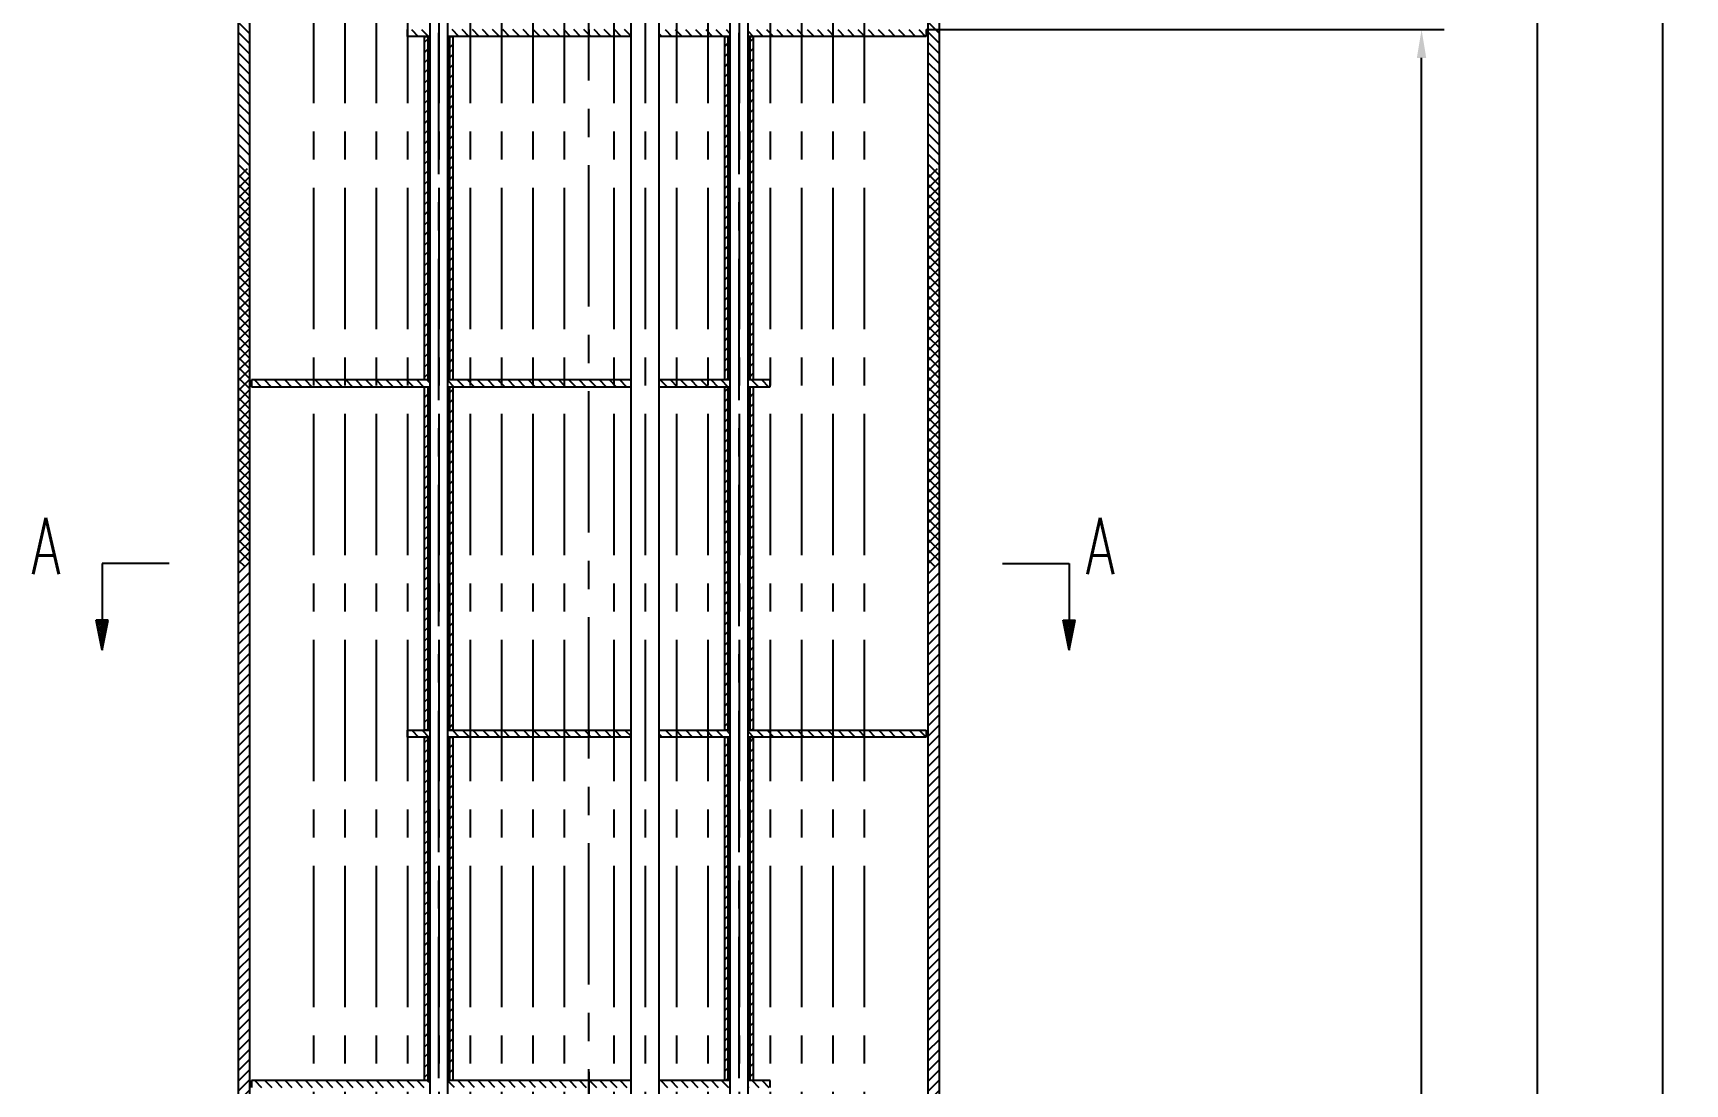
# Model space of a CAD drawing. Header units: millimetres. Extents: x -250 to 5690, y -100 to 8310.
# Drawn here: x 902 to 2363, y 5509 to 6439 of the extents above; entities that cross this region are included whole.
import ezdxf

# ---------------------------------------------------------------- set-up
doc = ezdxf.new("R2010")
doc.units = ezdxf.units.MM
doc.header["$LTSCALE"] = 100
doc.linetypes.add('CENTER', pattern=[2, 1.25, -0.25, 0.25, -0.25])
for name, color, linetype in [('1轮廓实线层', 7, 'Continuous'), ('2细线层', 4, 'Continuous'), ('3中心线层', 1, 'CENTER'), ('5剖面线层', 2, 'Continuous'), ('6文字层', 3, 'Continuous'), ('7标注层', 4, 'Continuous')]:
    doc.layers.add(name, color=color, linetype=linetype)
doc.styles.add('PC_TEXTSTYLE', font='romans.shx', dxfattribs={"width": 0.8, "bigfont": 'hzfs.shx'})
doc.styles.add('TH_GBDIM', font='romans.shx', dxfattribs={"width": 0.8, "bigfont": 'gbcbig.shx'})
doc.dimstyles.new('TH_GBDIM', dxfattribs={"dimscale": 10, "dimtxt": 3.5, "dimasz": 2.5, "dimexe": 2, "dimexo": 0, "dimgap": 1.5, "dimtad": 1, "dimdec": 1, "dimzin": 0, "dimdsep": 46, "dimtxsty": 'TH_GBDIM', "dimcen": 2.5, "dimclrd": 130, "dimclre": 130, "dimclrt": 3, "dimadec": 0, "dimazin": 0, "dimtfac": 0.714286, "dimtdec": 1, "dimtmove": 0, "dimatfit": 3, "dimfxl": 0, "dimtolj": 1, "dimtzin": 0, "dimlwd": -1, "dimlwe": -1, "dimarcsym": 0})
pattern_1 = [(225, (-153, 9052.371), (-4.490128, 4.490128), [])]
pattern_2 = [(315, (-153, 9052.371), (-4.490128, -4.490128), [])]

# ---------------------------------------------------------------- blocks, each defined once
blk = doc.blocks.new('*D6')
at = {"layer": '7标注层', "color": 130}
for p, q in [((1716, 6890.5), (2252.8, 6890.5)), ((2232.8, 6865.5), (2232.8, 2920.5)), ((1716, 2895.5), (2252.8, 2895.5))]:
    blk.add_line(p, q, dxfattribs=at)
for points in [[(2228.7, 6865.5), (2237, 6865.5), (2232.8, 6890.5)], [(2228.7, 2920.5), (2237, 2920.5), (2232.8, 2895.5)]]:
    blk.add_solid(points, dxfattribs=at)
at = {"layer": 'Defpoints', "color": 0}
for p in [(1716, 6890.5), (1716, 2895.5), (2232.8, 2895.5)]:
    blk.add_point(p, dxfattribs=at)
at = {"layer": '7标注层', "color": 3, "insert": (2200.3, 4893), "char_height": 35, "attachment_point": 5, "rotation": 90, "style": 'TH_GBDIM'}
blk.add_mtext('\\A1;3997{}{}', dxfattribs=at)
blk = doc.blocks.new('*D15')
at = {"layer": '7标注层', "color": 130}
for p, q in [((1692, 6441.5), (2150.4, 6441.5)), ((2130.4, 3366.5), (2130.4, 6416.5)), ((1692, 3341.5), (2150.4, 3341.5))]:
    blk.add_line(p, q, dxfattribs=at)
for points in [[(2126.2, 6416.5), (2134.5, 6416.5), (2130.4, 6441.5)], [(2126.2, 3366.5), (2134.5, 3366.5), (2130.4, 3341.5)]]:
    blk.add_solid(points, dxfattribs=at)
at = {"layer": 'Defpoints', "color": 0}
for p in [(1692, 6441.5), (2130.4, 6441.5), (1692, 3341.5)]:
    blk.add_point(p, dxfattribs=at)
at = {"layer": '7标注层', "color": 3, "insert": (2096.9, 4891.5), "char_height": 35, "attachment_point": 5, "rotation": 90, "style": 'TH_GBDIM'}
blk.add_mtext('\\A1;10×310=3100{}{}', dxfattribs=at)
blk = doc.blocks.new('*D16')
at = {"layer": '7标注层', "color": 130}
for p, q in [((1393.5, 7473.5), (2363.5, 7473.5)), ((2343.5, 7448.5), (2343.5, 2437.5)), ((1393.5, 2412.5), (2363.5, 2412.5))]:
    blk.add_line(p, q, dxfattribs=at)
for points in [[(2339.3, 7448.5), (2347.6, 7448.5), (2343.5, 7473.5)], [(2339.3, 2437.5), (2347.6, 2437.5), (2343.5, 2412.5)]]:
    blk.add_solid(points, dxfattribs=at)
at = {"layer": 'Defpoints', "color": 0}
for p in [(1393.5, 7473.5), (1393.5, 2412.5), (2343.5, 2412.5)]:
    blk.add_point(p, dxfattribs=at)
at = {"layer": '7标注层', "color": 3, "insert": (2311, 4943), "char_height": 35, "attachment_point": 5, "rotation": 90, "style": 'TH_GBDIM'}
blk.add_mtext('\\A1;5060{}{}', dxfattribs=at)

msp = doc.modelspace()

# ---------------------------------------------------------------- hatches: boundary and pattern name
at = {"layer": '5剖面线层'}
h = msp.add_hatch(dxfattribs=at)
h.set_pattern_fill('ANSI31', color=256, scale=2, angle=90, style=0)
h.set_pattern_definition([(135, (-153, 733.659), (-4.490128, -4.490128), [])])
h.paths.add_polyline_path([(1093.54, 6824.52), (1083.54, 6824.52), (1083.54, 5966.03), (1093.54, 5966.03)])
h.paths.add_polyline_path([(1703.54, 6829.98), (1695.54, 6839.52), (1693.54, 6839.52), (1693.54, 6721.02), (1703.54, 6721.02)])
h.paths.add_polyline_path([(1703.54, 6562.02), (1693.54, 6562.02), (1693.54, 5966.03), (1703.54, 5966.03)])
h = msp.add_hatch(dxfattribs=at)
h.set_pattern_fill('ANSI31', color=256, scale=2, style=0)
h.set_pattern_definition(pattern_2)
h.paths.add_polyline_path([(1692.04, 6435.52), (1534.39, 6435.52), (1534.39, 6441.52), (1692.04, 6441.52)])
h.paths.add_polyline_path([(1518.39, 6435.52), (1455.84, 6435.52), (1455.84, 6441.52), (1518.39, 6441.52)])
h.paths.add_polyline_path([(1430.84, 6435.52), (1268.69, 6435.52), (1268.69, 6441.52), (1430.84, 6441.52)])
h.paths.add_polyline_path([(1252.69, 6435.52), (1232.97, 6435.52), (1232.97, 6441.52), (1252.69, 6441.52)])
h = msp.add_hatch(dxfattribs=at)
h.set_pattern_fill('ANSI31', color=256, scale=2, angle=90, style=0)
h.set_pattern_definition(pattern_1)
h.paths.add_polyline_path([(1538.89, 6131.52), (1535.89, 6131.52), (1535.89, 6435.52), (1538.89, 6435.52)])
h.paths.add_polyline_path([(1516.89, 6131.52), (1513.89, 6131.52), (1513.89, 6435.52), (1516.89, 6435.52)])
h.paths.add_polyline_path([(1273.19, 6131.52), (1270.19, 6131.52), (1270.19, 6435.52), (1273.19, 6435.52)])
h.paths.add_polyline_path([(1251.19, 6131.52), (1248.19, 6131.52), (1248.19, 6435.52), (1251.19, 6435.52)])
h = msp.add_hatch(dxfattribs=at)
h.set_pattern_fill('ANSI31', color=256, scale=2, angle=90, style=0)
h.set_pattern_definition(pattern_1)
h.paths.add_polyline_path([(1703.54, 5611.18), (1693.54, 5611.18), (1693.54, 6318.62), (1703.54, 6318.62)])
h.paths.add_polyline_path([(1093.54, 5611.18), (1083.54, 5611.18), (1083.54, 6318.62), (1093.54, 6318.62)])
h = msp.add_hatch(dxfattribs=at)
h.set_pattern_fill('ANSI31', color=256, scale=2, style=0)
h.set_pattern_definition(pattern_2)
h.paths.add_polyline_path([(1554.1, 6125.52), (1534.39, 6125.52), (1534.39, 6131.52), (1554.1, 6131.52)])
h.paths.add_polyline_path([(1518.39, 6125.52), (1455.83, 6125.52), (1455.83, 6131.52), (1518.39, 6131.52)])
h.paths.add_polyline_path([(1430.83, 6125.52), (1268.69, 6125.52), (1268.69, 6131.52), (1430.83, 6131.52)])
h.paths.add_polyline_path([(1252.69, 6125.52), (1248.19, 6125.52), (1095.04, 6125.52), (1095.04, 6131.52), (1252.69, 6131.52)])
h = msp.add_hatch(dxfattribs=at)
h.set_pattern_fill('ANSI31', color=256, scale=2, angle=90, style=0)
h.set_pattern_definition(pattern_1)
h.paths.add_polyline_path([(1538.89, 5821.52), (1535.89, 5821.52), (1535.89, 6125.52), (1538.89, 6125.52)])
h.paths.add_polyline_path([(1516.89, 5821.52), (1513.89, 5821.52), (1513.89, 6125.52), (1516.89, 6125.52)])
h.paths.add_polyline_path([(1273.19, 5821.52), (1270.19, 5821.52), (1270.19, 6125.52), (1273.19, 6125.52)])
h.paths.add_polyline_path([(1251.19, 5821.52), (1248.19, 5821.52), (1248.19, 6125.52), (1251.19, 6125.52)])
h = msp.add_hatch(dxfattribs=at)
h.set_pattern_fill('ANSI37', color=256, scale=0.5, style=0)
h.set_pattern_definition([(135, (3155.0201, -828.6247), (1.122532, 1.122532), []), (45, (3155.0201, -828.6247), (1.122532, -1.122532), [])])
h.paths.add_polyline_path([(957.66, 5918.86), (962.95, 5918.86), (962.95, 5892.52)])
h.paths.add_polyline_path([(962.95, 5918.86), (968.23, 5918.86), (962.95, 5892.52)])
h = msp.add_hatch(dxfattribs=at)
h.set_pattern_fill('ANSI37', color=256, scale=0.5, style=0)
h.set_pattern_definition([(45, (-373.4365, -828.6247), (-1.122532, 1.122532), []), (135, (-373.4365, -828.6247), (-1.122532, -1.122532), [])])
h.paths.add_polyline_path([(1823.92, 5918.86), (1818.64, 5918.86), (1818.64, 5892.52)])
h.paths.add_polyline_path([(1818.64, 5918.86), (1813.35, 5918.86), (1818.64, 5892.52)])
h = msp.add_hatch(dxfattribs=at)
h.set_pattern_fill('ANSI31', color=256, scale=2, style=0)
h.set_pattern_definition(pattern_2)
h.paths.add_polyline_path([(1692.04, 5815.52), (1534.39, 5815.52), (1534.39, 5821.52), (1692.04, 5821.52)])
h.paths.add_polyline_path([(1518.39, 5815.52), (1455.82, 5815.52), (1455.82, 5821.52), (1518.39, 5821.52)])
h.paths.add_polyline_path([(1430.82, 5815.52), (1268.69, 5815.52), (1268.69, 5821.52), (1430.82, 5821.52)])
h.paths.add_polyline_path([(1252.69, 5815.52), (1232.97, 5815.52), (1232.97, 5821.52), (1252.69, 5821.52)])
h = msp.add_hatch(dxfattribs=at)
h.set_pattern_fill('ANSI31', color=256, scale=2, angle=90, style=0)
h.set_pattern_definition(pattern_1)
h.paths.add_polyline_path([(1538.89, 5511.52), (1535.89, 5511.52), (1535.89, 5815.52), (1538.89, 5815.52)])
h.paths.add_polyline_path([(1516.89, 5511.52), (1513.89, 5511.52), (1513.89, 5815.52), (1516.89, 5815.52)])
h.paths.add_polyline_path([(1251.19, 5511.52), (1248.19, 5511.52), (1248.19, 5815.52), (1251.19, 5815.52)])
h.paths.add_polyline_path([(1273.19, 5511.52), (1270.19, 5511.52), (1270.19, 5815.52), (1273.19, 5815.52)])
h = msp.add_hatch(dxfattribs=at)
h.set_pattern_fill('ANSI31', color=256, scale=2, angle=90, style=0)
h.set_pattern_definition(pattern_1)
h.paths.add_polyline_path([(1703.54, 5129.52), (1693.54, 5129.52), (1693.54, 5611.18), (1703.54, 5611.18)])
h.paths.add_polyline_path([(1093.54, 5129.52), (1083.54, 5129.52), (1083.54, 5611.18), (1093.54, 5611.18)])
h = msp.add_hatch(dxfattribs=at)
h.set_pattern_fill('ANSI31', color=256, scale=2, style=0)
h.set_pattern_definition(pattern_2)
h.paths.add_polyline_path([(1554.1, 5505.52), (1534.39, 5505.52), (1534.39, 5511.52), (1554.1, 5511.52)])
h.paths.add_polyline_path([(1518.39, 5505.52), (1455.82, 5505.52), (1455.82, 5511.52), (1518.39, 5511.52)])
h.paths.add_polyline_path([(1430.82, 5505.52), (1268.69, 5505.52), (1268.69, 5511.52), (1430.82, 5511.52)])
h.paths.add_polyline_path([(1252.69, 5505.52), (1248.19, 5505.52), (1095.04, 5505.52), (1095.04, 5511.52), (1252.69, 5511.52)])

# ---------------------------------------------------------------- linework, layer by layer
for p, q in [((1430.75, 6893.02), (1430.85, 2893.02)), ((1455.85, 2893.02), (1455.75, 6893.02)), ((1252.69, 6864.02), (1252.69, 3335.52)), ((1268.69, 3335.52), (1268.69, 6864.02)), ((1518.39, 6864.02), (1518.39, 3335.52)), ((1534.39, 3335.52), (1534.39, 6864.02)), ((1093.54, 2941.52), (1093.54, 6842.52)), ((1083.54, 2962.02), (1083.54, 6824.52)), ((1693.54, 6562.02), (1693.54, 3224.02)), ((1703.54, 6562.02), (1703.54, 3224.02)), ((1232.97, 6435.52), (1232.97, 6441.52)), ((1252.69, 6435.52), (1232.97, 6435.52)), ((1248.19, 6131.52), (1248.19, 6435.52)), ((1248.19, 6435.52), (1252.69, 6435.52)), ((1251.19, 6131.52), (1251.19, 6435.52)), ((1268.69, 6435.52), (1273.19, 6435.52)), ((1430.75, 6435.52), (1268.69, 6435.52)), ((1270.19, 6435.52), (1270.19, 6131.52)), ((1273.19, 6435.52), (1273.19, 6131.52)), ((1518.39, 6435.52), (1455.75, 6435.52)), ((1513.89, 6131.52), (1513.89, 6435.52)), ((1513.89, 6435.52), (1518.39, 6435.52)), ((1516.89, 6131.52), (1516.89, 6435.52)), ((1692.04, 6435.52), (1534.39, 6435.52)), ((1534.39, 6435.52), (1538.89, 6435.52)), ((1535.89, 6435.52), (1535.89, 6131.52)), ((1538.89, 6435.52), (1538.89, 6131.52)), ((1692.04, 6441.52), (1692.04, 6435.52)), ((1095.04, 6131.52), (1095.04, 6125.52)), ((1252.69, 6131.52), (1095.04, 6131.52)), ((1095.04, 6125.52), (1252.69, 6125.52)), ((1252.69, 6131.52), (1248.19, 6131.52)), ((1248.19, 5821.52), (1248.19, 6125.52)), ((1248.19, 6125.52), (1252.69, 6125.52)), ((1251.19, 5821.52), (1251.19, 6125.52)), ((1273.19, 6131.52), (1268.69, 6131.52)), ((1430.75, 6131.52), (1268.69, 6131.52)), ((1268.69, 6125.52), (1430.75, 6125.52)), ((1268.69, 6125.52), (1273.19, 6125.52)), ((1270.19, 6125.52), (1270.19, 5821.52)), ((1273.19, 6125.52), (1273.19, 5821.52)), ((1518.39, 6131.52), (1455.75, 6131.52)), ((1455.75, 6125.52), (1518.39, 6125.52)), ((1518.39, 6131.52), (1513.89, 6131.52)), ((1513.89, 5821.52), (1513.89, 6125.52)), ((1513.89, 6125.52), (1518.39, 6125.52)), ((1516.89, 5821.52), (1516.89, 6125.52)), ((1538.89, 6131.52), (1534.39, 6131.52)), ((1554.1, 6131.52), (1534.39, 6131.52)), ((1534.39, 6125.52), (1554.1, 6125.52)), ((1534.39, 6125.52), (1538.89, 6125.52)), ((1535.89, 6125.52), (1535.89, 5821.52)), ((1538.89, 6125.52), (1538.89, 5821.52)), ((1554.1, 6125.52), (1554.1, 6131.52)), ((1232.97, 5821.52), (1252.69, 5821.52)), ((1232.97, 5815.52), (1232.97, 5821.52)), ((1252.69, 5821.52), (1248.19, 5821.52)), ((1273.19, 5821.52), (1268.69, 5821.52)), ((1268.69, 5821.52), (1430.75, 5821.52)), ((1455.75, 5821.52), (1518.39, 5821.52)), ((1518.39, 5821.52), (1513.89, 5821.52)), ((1538.89, 5821.52), (1534.39, 5821.52)), ((1534.39, 5821.52), (1692.04, 5821.52)), ((1692.04, 5821.52), (1692.04, 5815.52)), ((1252.69, 5815.52), (1232.97, 5815.52)), ((1248.19, 5511.52), (1248.19, 5815.52)), ((1248.19, 5815.52), (1252.69, 5815.52)), ((1251.19, 5511.52), (1251.19, 5815.52)), ((1268.69, 5815.52), (1273.19, 5815.52)), ((1430.75, 5815.52), (1268.69, 5815.52)), ((1270.19, 5815.52), (1270.19, 5511.52)), ((1273.19, 5815.52), (1273.19, 5511.52)), ((1518.39, 5815.52), (1455.75, 5815.52)), ((1513.89, 5511.52), (1513.89, 5815.52)), ((1513.89, 5815.52), (1518.39, 5815.52)), ((1516.89, 5511.52), (1516.89, 5815.52)), ((1692.04, 5815.52), (1534.39, 5815.52)), ((1534.39, 5815.52), (1538.89, 5815.52)), ((1535.89, 5815.52), (1535.89, 5511.52)), ((1538.89, 5815.52), (1538.89, 5511.52)), ((1095.04, 5511.52), (1095.04, 5505.52)), ((1252.69, 5511.52), (1095.04, 5511.52)), ((1252.69, 5511.52), (1248.19, 5511.52)), ((1273.19, 5511.52), (1268.69, 5511.52)), ((1430.75, 5511.52), (1268.69, 5511.52)), ((1518.39, 5511.52), (1455.75, 5511.52)), ((1518.39, 5511.52), (1513.89, 5511.52)), ((1538.89, 5511.52), (1534.39, 5511.52)), ((1554.1, 5511.52), (1534.39, 5511.52)), ((1554.1, 5505.52), (1554.1, 5511.52))]:
    msp.add_line(p, q)
at = {"layer": '1轮廓实线层'}
for p, q in [((1022.13, 5969.08), (962.95, 5969.08)), ((1759.45, 5969.08), (1818.64, 5969.08)), ((962.95, 5892.52), (957.66, 5918.86)), ((968.23, 5918.86), (957.66, 5918.86)), ((962.95, 5892.52), (968.23, 5918.86)), ((1818.64, 5892.52), (1813.35, 5918.86)), ((1813.35, 5918.86), (1823.92, 5918.86)), ((1818.64, 5892.52), (1823.92, 5918.86))]:
    msp.add_line(p, q, dxfattribs=at)
at = {"layer": '2细线层'}
for p, q in [((962.95, 5969.08), (962.95, 5892.52)), ((1818.64, 5969.08), (1818.64, 5892.52))]:
    msp.add_line(p, q, dxfattribs=at)
at = {"layer": '3中心线层'}
for p, q in [((1393.54, 2396.49), (1393.54, 7495.62)), ((1149.84, 6901.5), (1149.84, 2884.53)), ((1177.55, 6901.5), (1177.55, 2884.53)), ((1205.26, 6901.5), (1205.26, 2884.53)), ((1232.97, 6901.5), (1232.97, 2884.53)), ((1260.69, 6901.5), (1260.69, 2884.53)), ((1288.4, 6901.5), (1288.4, 2884.53)), ((1316.11, 6901.5), (1316.11, 2884.53)), ((1343.82, 6901.5), (1343.82, 2884.53)), ((1371.54, 6901.5), (1371.54, 2884.53)), ((1415.54, 6901.5), (1415.54, 2884.53)), ((1443.25, 6901.5), (1443.25, 2884.53)), ((1470.96, 6901.5), (1470.96, 2884.53)), ((1498.68, 6901.5), (1498.68, 2884.53)), ((1526.39, 6901.5), (1526.39, 2884.53)), ((1554.1, 6901.5), (1554.1, 2884.53)), ((1581.81, 6901.5), (1581.81, 2884.53)), ((1609.53, 6901.5), (1609.53, 2884.53)), ((1637.24, 6901.5), (1637.24, 2884.53)), ((1260.69, 3313.71), (1260.69, 6867.11)), ((1526.39, 3313.71), (1526.39, 6867.11)), ((1393.54, 6441.52), (1393.54, 6435.52)), ((1393.54, 5821.52), (1393.54, 5815.52)), ((1393.54, 5519.14), (1393.54, 5495.49))]:
    msp.add_line(p, q, dxfattribs=at)

# ---------------------------------------------------------------- texts
at = {"layer": '6文字层', "style": 'PC_TEXTSTYLE', "width": 0.667}
for p in [(900.26, 5959.63), (1833.23, 5959.63)]:
    msp.add_text('A', height=50, dxfattribs=at).set_placement(p)

# ---------------------------------------------------------------- dimensions: what is measured, and where the dimension line sits
at = {"layer": '7标注层'}
for base, p1, p2, text, picture, middle in [((2343.45, 2412.52), (1393.54, 7473.52), (1393.54, 2412.52), '5060{}{}', '*D16', (2343.45, 4943.02)), ((2232.82, 2895.52), (1716.04, 6890.52), (1716.04, 2895.52), '3997{}{}', '*D6', (2232.82, 4893.02))]:
    dim = msp.add_linear_dim(base=base, p1=p1, p2=p2, angle=90, text=text, dimstyle='TH_GBDIM', override={"dimgap": 1.5, "dimtad": 1, "dimjust": 0, "dimse1": 0, "dimse2": 0, "dimsd1": 0, "dimsd2": 0, "dimclrt": 3, "dimtvp": 0}, dxfattribs=at)
    dim.commit()
    dim.dimension.update_dxf_attribs({"geometry": picture, "text_midpoint": middle, "dimtype": 160})
dim = msp.add_linear_dim(base=(2130.38, 6441.52), p1=(1692.04, 3341.52), p2=(1692.04, 6441.52), angle=90, text='10×310=3100{}{}', dimstyle='TH_GBDIM', override={"dimgap": 1.5, "dimtad": 1, "dimjust": 0, "dimse1": 0, "dimse2": 0, "dimsd1": 0, "dimsd2": 0, "dimclrt": 3, "dimtvp": 0}, dxfattribs=at)
dim.commit()
dim.dimension.update_dxf_attribs({"geometry": '*D15', "text_midpoint": (2096.91, 4891.52)})

doc.saveas('drawing.dxf')
